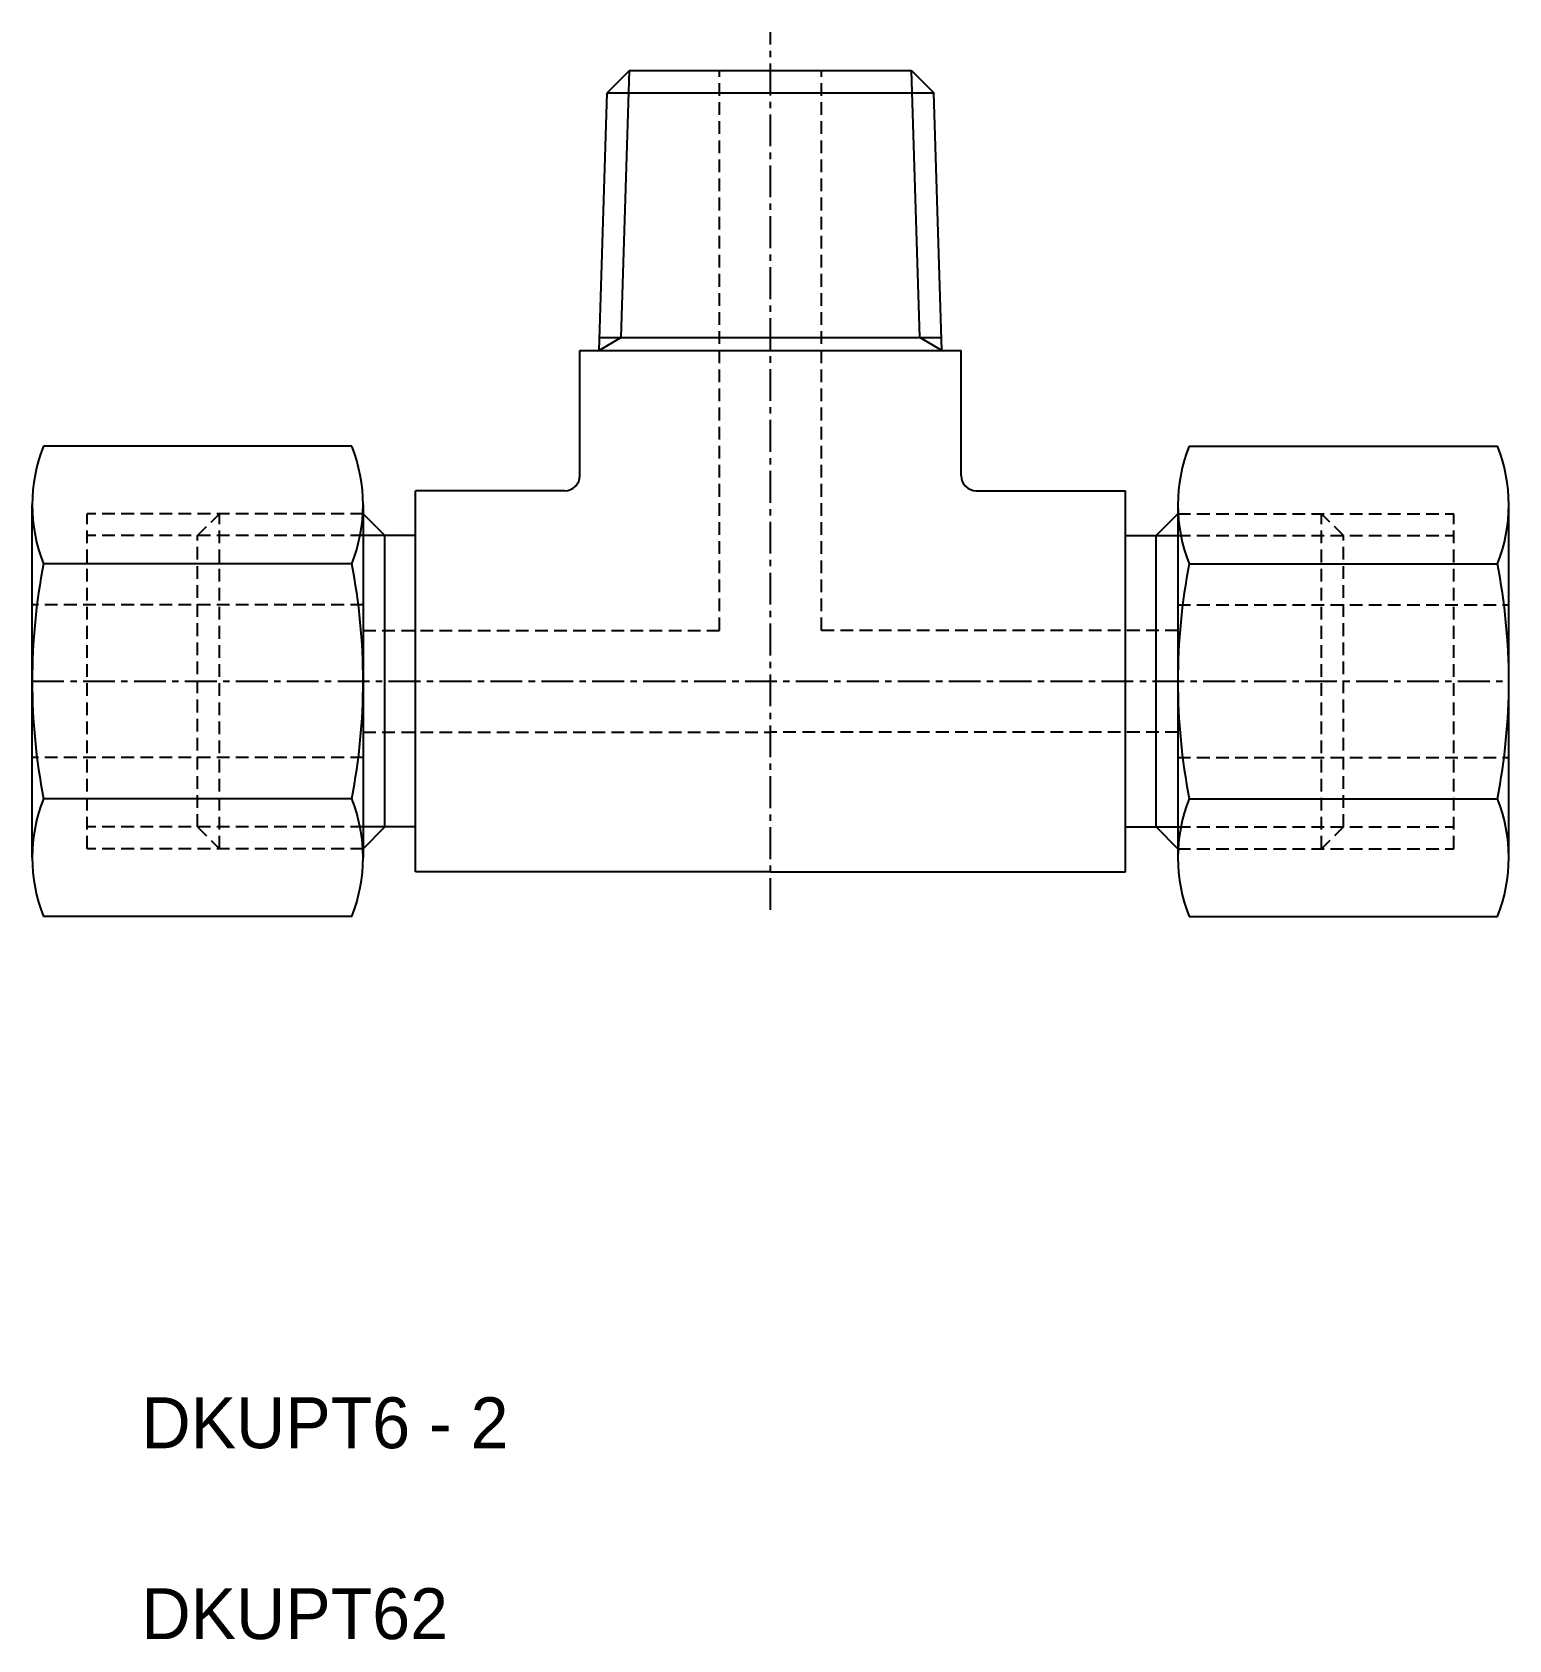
# Model space of a CAD drawing. Extents: x 125.7 to 183.7, y 167.1 to 230.3.
import ezdxf

# ---------------------------------------------------------------- set-up
doc = ezdxf.new("R2010")
doc.units = 0
doc.linetypes.add('CENTER', pattern=[2, 1.25, -0.25, 0.25, -0.25])
doc.linetypes.add('DASHED', pattern=[0.75, 0.5, -0.25])
doc.layers.get('0').update_dxf_attribs({"linetype": 'CONTINUOUS'})
doc.layers.add('CENTER', color=1, linetype='CENTER')

msp = doc.modelspace()

# ---------------------------------------------------------------- linework, layer by layer
for p, q in [((149.211, 228.805), (148.327, 227.922)), ((149.211, 228.805), (160.281, 228.805)), ((160.281, 228.805), (161.164, 227.922)), ((148.011, 217.805), (148.327, 227.922)), ((148.327, 227.922), (161.164, 227.922)), ((161.48, 217.805), (161.164, 227.922)), ((148.027, 218.309), (161.465, 218.309)), ((147.261, 217.805), (162.23, 217.805)), ((147.261, 212.89), (147.261, 217.805)), ((162.23, 212.89), (162.23, 217.805)), ((138.297, 214.043), (126.194, 214.043)), ((171.194, 214.043), (183.297, 214.043)), ((140.802, 197.321), (140.802, 212.29)), ((146.661, 212.29), (140.802, 212.29)), ((162.83, 212.29), (168.69, 212.29)), ((168.69, 197.321), (168.69, 212.29)), ((125.746, 204.805), (125.746, 211.734)), ((138.746, 211.734), (138.746, 204.805)), ((170.746, 211.734), (170.746, 204.805)), ((183.746, 204.805), (183.746, 211.734)), ((139.602, 210.528), (138.746, 211.384)), ((169.89, 210.528), (170.746, 211.384)), ((139.602, 199.083), (139.602, 210.528)), ((140.802, 210.528), (139.602, 210.528)), ((168.69, 210.528), (169.89, 210.528)), ((169.89, 199.083), (169.89, 210.528)), ((138.297, 209.424), (126.194, 209.424)), ((171.194, 209.424), (183.297, 209.424)), ((125.746, 197.877), (125.746, 204.805)), ((138.746, 204.805), (138.746, 197.877)), ((170.746, 204.805), (170.746, 197.877)), ((183.746, 197.877), (183.746, 204.805)), ((138.297, 200.187), (126.194, 200.187)), ((171.194, 200.187), (183.297, 200.187)), ((139.602, 199.083), (138.746, 198.227)), ((140.802, 199.083), (139.602, 199.083)), ((168.69, 199.083), (169.89, 199.083)), ((169.89, 199.083), (170.746, 198.227)), ((154.746, 197.321), (140.802, 197.321)), ((154.746, 197.321), (168.69, 197.321)), ((138.297, 195.568), (126.194, 195.568)), ((171.194, 195.568), (183.297, 195.568))]:
    msp.add_line(p, q)
at = {"color": 3, "linetype": 'CONTINUOUS'}
for p, q in [((148.883, 218.309), (149.211, 228.805)), ((160.609, 218.309), (160.281, 228.805)), ((148.883, 218.309), (148.011, 217.805)), ((161.48, 217.805), (160.609, 218.309)), ((139.602, 210.528), (138.746, 210.528)), ((169.89, 210.528), (170.746, 210.528)), ((139.602, 199.083), (138.746, 199.083)), ((169.89, 199.083), (170.746, 199.083))]:
    msp.add_line(p, q, dxfattribs=at)
at = {"color": 3, "linetype": 'DASHED'}
for p, q in [((152.746, 206.805), (152.746, 228.805)), ((156.746, 206.805), (156.746, 228.805)), ((127.912, 198.227), (127.912, 211.384)), ((138.746, 211.384), (127.912, 211.384)), ((132.246, 210.528), (133.102, 211.384)), ((133.102, 198.227), (133.102, 211.384)), ((170.746, 211.384), (181.579, 211.384)), ((176.39, 198.227), (176.39, 211.384)), ((177.246, 210.528), (176.39, 211.384)), ((181.579, 198.227), (181.579, 211.384)), ((138.746, 210.528), (127.912, 210.528)), ((132.246, 199.083), (132.246, 210.528)), ((170.746, 210.528), (181.579, 210.528)), ((177.246, 199.083), (177.246, 210.528)), ((138.746, 207.805), (125.746, 207.805)), ((170.746, 207.805), (183.746, 207.805)), ((138.746, 206.805), (152.746, 206.805)), ((170.746, 206.805), (156.746, 206.805)), ((138.746, 202.805), (154.746, 202.805)), ((170.746, 202.805), (154.746, 202.805)), ((138.746, 201.805), (125.746, 201.805)), ((170.746, 201.805), (183.746, 201.805)), ((138.746, 199.083), (127.912, 199.083)), ((132.246, 199.083), (133.102, 198.227)), ((170.746, 199.083), (181.579, 199.083)), ((177.246, 199.083), (176.39, 198.227)), ((138.746, 198.227), (127.912, 198.227)), ((170.746, 198.227), (181.579, 198.227))]:
    msp.add_line(p, q, dxfattribs=at)
for centre, radius, start, end in [((131.914, 211.734), 6.168, 158.01264, 201.98736), ((132.577, 211.734), 6.168, 338.01264, 21.98736), ((176.914, 211.734), 6.168, 158.01264, 201.98736), ((177.577, 211.734), 6.168, 338.01264, 21.98736), ((146.661, 212.89), 0.6, 270, 0), ((162.83, 212.89), 0.6, 180, 270), ((149.746, 204.805), 24, 168.9042, 191.0958), ((114.746, 204.805), 24, 348.9042, 11.0958), ((194.746, 204.805), 24, 168.9042, 191.0958), ((159.746, 204.805), 24, 348.9042, 11.0958), ((131.914, 197.877), 6.168, 158.01264, 201.98736), ((132.577, 197.877), 6.168, 338.01264, 21.98736), ((176.914, 197.877), 6.168, 158.01264, 201.98736), ((177.577, 197.877), 6.168, 338.01264, 21.98736)]:
    msp.add_arc(centre, radius, start, end)
at = {"layer": 'CENTER', "color": 1, "linetype": 'CENTER'}
for p, q in [((154.746, 195.821), (154.746, 230.305)), ((125.746, 204.805), (183.746, 204.805))]:
    msp.add_line(p, q, dxfattribs=at)

# ---------------------------------------------------------------- texts
for s, p in [('DKUPT6 - 2', (130.04, 174.675)), ('DKUPT62', (130.04, 167.175))]:
    msp.add_text(s, height=2).set_placement(p)

doc.saveas('drawing.dxf')
